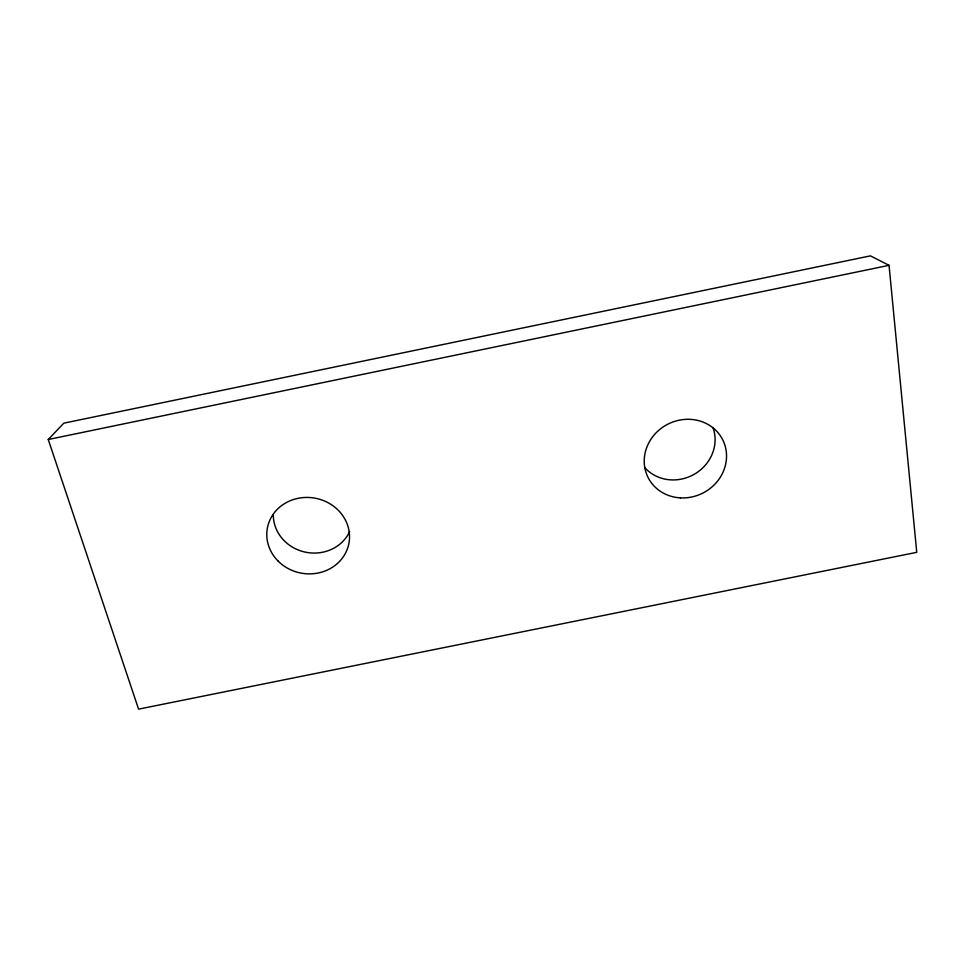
<?xml version="1.0" encoding="UTF-8"?>
<svg xmlns="http://www.w3.org/2000/svg" width="965" height="965" viewBox="0 0 965 965"><rect width="100%" height="100%" fill="white"/><g stroke="black" fill="none" stroke-linecap="round" stroke-linejoin="round"><path stroke-width="1.45" d="M48.25 439.509L63.799 423.177L870.442 255.858L889.042 265.327L916.75 552.33L138.574 709.142L48.25 439.509L889.042 265.327M712.978 427.567A40.168 37.309 -27.9 0 1 694.716 473.996A40.168 37.309 -27.9 0 1 644.861 467.699M349.68 531.51A39.855 36.815 11 0 1 305.049 552.077A39.855 36.815 11 0 1 273.324 514.803M680.313 497.868A41.809 38.636 -27.3 0 0 723.292 440.993A41.809 38.636 -27.3 0 0 652.533 436.976A41.809 38.636 -27.3 0 0 680.313 497.868M278.173 561.148A41.471 38.105 10.4 0 0 347.834 547.577A41.471 38.105 10.4 0 0 298.462 498.242A41.471 38.105 10.4 0 0 278.173 561.148"/></g></svg>
